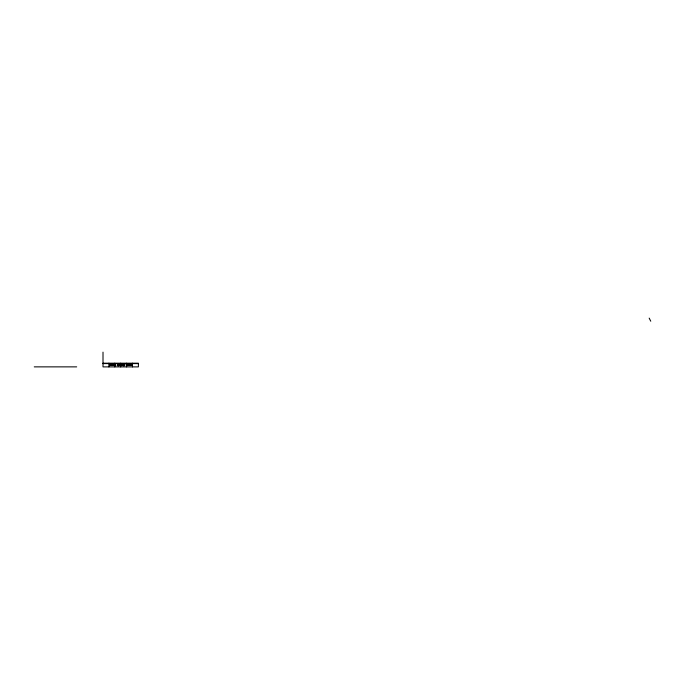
<?xml version="1.0" encoding="UTF-8"?>
<svg xmlns="http://www.w3.org/2000/svg" width="685" height="685" viewBox="0 0 685 685"><rect width="100%" height="100%" fill="white"/><g stroke="black" fill="none" stroke-linecap="round" stroke-linejoin="round"><path stroke-width="1.03" d="M129.345 365.525L132.171 365.208L127.564 364.566L131.7 364.317L126.631 364.531L131.126 365.242L126.545 365.156L128.908 365.447M111.449 364.925L114.172 365.062L111.449 364.857M118.967 364.942L123.3 364.934M103.007 363.196L138.396 363.196L138.396 366.886L103.007 366.886L103.007 352.141M103.007 363.607L138.396 363.607M118.967 364.865L123.3 364.865M34.25 366.869L76.686 366.869M649.174 318.114L650.75 321.205M132.496 363.196L132.496 366.886M126.597 363.196L126.597 366.886M120.697 363.196L120.697 366.886M114.797 363.196L114.797 366.886M108.906 363.196L108.906 366.886M110.405 365.233L109.566 365.499L115.876 365.173L111.415 365.43L111.586 364.437L115.38 364.334L109.566 364.334L110.439 364.394L110.405 365.233M117.923 365.233C115.363 365.542 121.134 366.612 118.967 364.591C121.519 364.343 115.765 363.213 117.923 365.233M123.3 365.233C120.74 365.542 126.519 366.612 124.353 364.591C126.896 364.343 121.142 363.213 123.3 365.233"/></g></svg>
